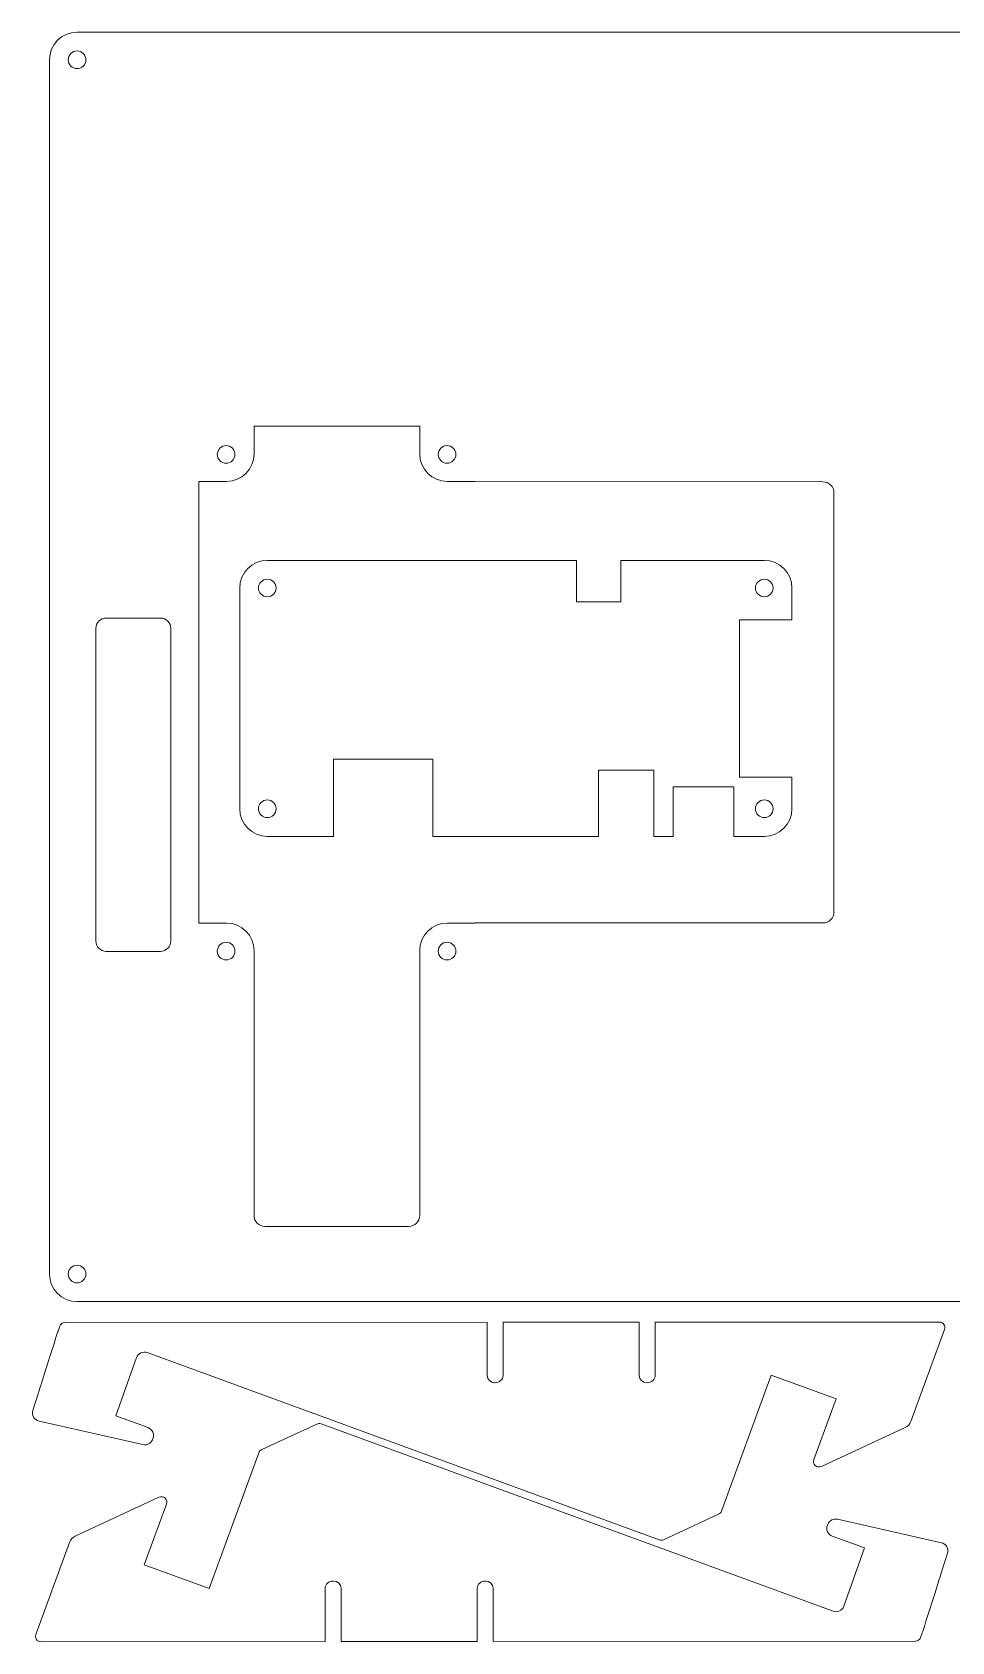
# Model space of a CAD drawing. Header units: millimetres. Extents: x -298 to 294, y -147 to 145.
# Drawn here: x -298.1 to -131.6, y -146.6 to 145 of the extents above; entities that cross this region are included whole.
import ezdxf

# ---------------------------------------------------------------- set-up
doc = ezdxf.new("R2010")
doc.units = ezdxf.units.MM
doc.header["$MEASUREMENT"] = 0
doc.layers.add('Layer 1', color=7, linetype='Continuous')

msp = doc.modelspace()

# ---------------------------------------------------------------- linework, layer by layer
at = {"layer": 'Layer 1', "color": 250, "lineweight": 9}
for points, knots in [([(-105, -79.9998), (-105, -79.9998), (-105, 139.9997), (-105, 139.9997), (-105, 139.9997), (-105, 142.77), (-107.2304, 145), (-110.0005, 145), (-110.0005, 145), (-110.0005, 145), (-289.9996, 145), (-289.9996, 145), (-289.9996, 145), (-292.7698, 145), (-295, 142.7701), (-295, 139.9998), (-295, 139.9998), (-295, 139.9998), (-295, -79.9998), (-295, -79.9998), (-295, -79.9998), (-295, -82.7703), (-292.7697, -84.9999), (-289.9995, -84.9999), (-289.9995, -84.9999), (-289.9995, -84.9999), (-110.0005, -84.9999), (-110.0005, -84.9999), (-110.0005, -84.9999), (-107.2304, -84.9999), (-105, -82.77), (-105, -79.9998)], [0, 0, 0, 0, 0.11111111, 0.11111111, 0.11111111, 0.11111111, 0.22222222, 0.22222222, 0.22222222, 0.22222222, 0.33333333, 0.33333333, 0.33333333, 0.33333333, 0.44444444, 0.44444444, 0.44444444, 0.44444444, 0.55555556, 0.55555556, 0.55555556, 0.55555556, 0.66666667, 0.66666667, 0.66666667, 0.66666667, 0.77777778, 0.77777778, 0.77777778, 0.77777778, 1, 1, 1, 1]), ([(-290.0003, 138.4001), (-289.5801, 138.4001), (-289.164, 138.5725), (-288.868, 138.8683), (-288.868, 138.8683), (-288.5721, 139.1654), (-288.4, 139.5813), (-288.4, 139.9997), (-288.4, 139.9997), (-288.4001, 140.4194), (-288.572, 140.8354), (-288.868, 141.1313), (-288.868, 141.1313), (-289.164, 141.4268), (-289.5801, 141.6001), (-290.0002, 141.6001), (-290.0002, 141.6001), (-290.4188, 141.6001), (-290.8349, 141.427), (-291.1309, 141.1313), (-291.1309, 141.1313), (-291.428, 140.8354), (-291.6, 140.4195), (-291.6, 139.9997), (-291.6, 139.9997), (-291.6, 139.5813), (-291.428, 139.1654), (-291.1309, 138.8683), (-291.1309, 138.8683), (-290.8349, 138.5723), (-290.4188, 138.4001), (-290.0003, 138.4001)], [0, 0, 0, 0, 0.11111111, 0.11111111, 0.11111111, 0.11111111, 0.22222222, 0.22222222, 0.22222222, 0.22222222, 0.33333333, 0.33333333, 0.33333333, 0.33333333, 0.44444444, 0.44444444, 0.44444444, 0.44444444, 0.55555556, 0.55555556, 0.55555556, 0.55555556, 0.66666667, 0.66666667, 0.66666667, 0.66666667, 0.77777778, 0.77777778, 0.77777778, 0.77777778, 1, 1, 1, 1]), ([(-152.9453, 15.8951), (-152.9453, 15.8951), (-152.9453, -14.4), (-152.9453, -14.4), (-152.9453, -14.4), (-152.9453, -15.5016), (-153.8437, -16.4), (-154.9453, -16.4), (-154.9453, -16.4), (-154.9453, -16.4), (-217.9453, -16.4), (-217.9453, -16.4), (-217.9453, -16.4), (-217.9453, -16.4), (-217.9453, -16.4042), (-217.9453, -16.4042), (-217.9453, -16.4042), (-217.9453, -16.4042), (-222.9453, -16.4042), (-222.9453, -16.4042), (-222.9453, -16.4042), (-225.6953, -16.4042), (-227.9453, -18.6543), (-227.9453, -21.4042), (-227.9453, -21.4042), (-227.9453, -21.4042), (-227.9453, -69.3834), (-227.9453, -69.3834), (-227.9453, -69.3834), (-227.9453, -70.485), (-228.8437, -71.3834), (-229.9453, -71.3834), (-229.9453, -71.3834), (-229.9453, -71.3834), (-255.9453, -71.3834), (-255.9453, -71.3834), (-255.9453, -71.3834), (-257.0469, -71.3834), (-257.9453, -70.485), (-257.9453, -69.3834), (-257.9453, -69.3834), (-257.9453, -69.3834), (-257.9453, -21.4042), (-257.9453, -21.4042), (-257.9453, -21.4042), (-257.9453, -18.6542), (-260.1953, -16.4042), (-262.9453, -16.4042), (-262.9453, -16.4042), (-262.9453, -16.4042), (-267.9453, -16.4042), (-267.9453, -16.4042), (-267.9453, -16.4042), (-267.9453, -16.4042), (-267.9453, 63.5958), (-267.9453, 63.5958), (-267.9453, 63.5958), (-267.9453, 63.5958), (-262.9453, 63.5958), (-262.9453, 63.5958), (-262.9453, 63.5958), (-260.1952, 63.5958), (-257.9453, 65.8458), (-257.9453, 68.5958), (-257.9453, 68.5958), (-257.9453, 68.5958), (-257.9453, 73.5958), (-257.9453, 73.5958), (-257.9453, 73.5958), (-257.9453, 73.5958), (-227.9453, 73.5958), (-227.9453, 73.5958), (-227.9453, 73.5958), (-227.9453, 73.5958), (-227.9453, 68.5958), (-227.9453, 68.5958), (-227.9453, 68.5958), (-227.9453, 65.8458), (-225.6954, 63.5958), (-222.9453, 63.5958), (-222.9453, 63.5958), (-222.9453, 63.5958), (-217.9453, 63.5958), (-217.9453, 63.5958), (-217.9453, 63.5958), (-217.9453, 63.5958), (-154.9355, 63.5428), (-154.9355, 63.5428), (-154.9355, 63.5428), (-153.8344, 63.5419), (-152.937, 62.6435), (-152.9372, 61.5424), (-152.9372, 61.5424), (-152.9372, 61.5424), (-152.9453, 15.8951), (-152.9453, 15.8951)], [0, 0, 0, 0, 0.04, 0.04, 0.04, 0.04, 0.08, 0.08, 0.08, 0.08, 0.12, 0.12, 0.12, 0.12, 0.16, 0.16, 0.16, 0.16, 0.2, 0.2, 0.2, 0.2, 0.24, 0.24, 0.24, 0.24, 0.28, 0.28, 0.28, 0.28, 0.32, 0.32, 0.32, 0.32, 0.36, 0.36, 0.36, 0.36, 0.4, 0.4, 0.4, 0.4, 0.44, 0.44, 0.44, 0.44, 0.48, 0.48, 0.48, 0.48, 0.52, 0.52, 0.52, 0.52, 0.56, 0.56, 0.56, 0.56, 0.6, 0.6, 0.6, 0.6, 0.64, 0.64, 0.64, 0.64, 0.68, 0.68, 0.68, 0.68, 0.72, 0.72, 0.72, 0.72, 0.76, 0.76, 0.76, 0.76, 0.8, 0.8, 0.8, 0.8, 0.84, 0.84, 0.84, 0.84, 0.88, 0.88, 0.88, 0.88, 0.92, 0.92, 0.92, 0.92, 1, 1, 1, 1]), ([(-261.4, 68.5005), (-261.4, 68.9192), (-261.5734, 69.3352), (-261.869, 69.6311), (-261.869, 69.6311), (-262.1646, 69.9269), (-262.5818, 70.1001), (-263.0002, 70.1001), (-263.0002, 70.1001), (-263.4182, 70.1), (-263.8355, 69.9269), (-264.1311, 69.6311), (-264.1311, 69.6311), (-264.4267, 69.3352), (-264.6, 68.9192), (-264.6, 68.5006), (-264.6, 68.5006), (-264.6, 68.0808), (-264.4269, 67.6649), (-264.1311, 67.369), (-264.1311, 67.369), (-263.8353, 67.0732), (-263.4185, 66.9001), (-263.0002, 66.9001), (-263.0002, 66.9001), (-262.5818, 66.9), (-262.1648, 67.0732), (-261.869, 67.369), (-261.869, 67.369), (-261.5732, 67.6648), (-261.4, 68.0809), (-261.4, 68.5005)], [0, 0, 0, 0, 0.11111111, 0.11111111, 0.11111111, 0.11111111, 0.22222222, 0.22222222, 0.22222222, 0.22222222, 0.33333333, 0.33333333, 0.33333333, 0.33333333, 0.44444444, 0.44444444, 0.44444444, 0.44444444, 0.55555556, 0.55555556, 0.55555556, 0.55555556, 0.66666667, 0.66666667, 0.66666667, 0.66666667, 0.77777778, 0.77777778, 0.77777778, 0.77777778, 1, 1, 1, 1]), ([(-221.4, 68.5005), (-221.4, 68.9192), (-221.5734, 69.3352), (-221.869, 69.631), (-221.869, 69.631), (-222.1646, 69.9268), (-222.5818, 70.1), (-223.0002, 70.1), (-223.0002, 70.1), (-223.4182, 70.1), (-223.8355, 69.9268), (-224.1311, 69.631), (-224.1311, 69.631), (-224.4267, 69.3352), (-224.6, 68.9192), (-224.6, 68.5006), (-224.6, 68.5006), (-224.6, 68.0808), (-224.4269, 67.6649), (-224.1311, 67.3691), (-224.1311, 67.3691), (-223.8353, 67.0733), (-223.4185, 66.9001), (-223.0002, 66.9001), (-223.0002, 66.9001), (-222.5818, 66.9), (-222.1648, 67.0733), (-221.869, 67.3691), (-221.869, 67.3691), (-221.5732, 67.6648), (-221.4, 68.0809), (-221.4, 68.5005)], [0, 0, 0, 0, 0.11111111, 0.11111111, 0.11111111, 0.11111111, 0.22222222, 0.22222222, 0.22222222, 0.22222222, 0.33333333, 0.33333333, 0.33333333, 0.33333333, 0.44444444, 0.44444444, 0.44444444, 0.44444444, 0.55555556, 0.55555556, 0.55555556, 0.55555556, 0.66666667, 0.66666667, 0.66666667, 0.66666667, 0.77777778, 0.77777778, 0.77777778, 0.77777778, 1, 1, 1, 1]), ([(-255.5467, 49.2959), (-255.5467, 49.2959), (-199.5467, 49.2959), (-199.5467, 49.2959), (-199.5467, 49.2959), (-199.5467, 49.2959), (-199.5467, 41.7959), (-199.5467, 41.7959), (-199.5467, 41.7959), (-199.5467, 41.7959), (-191.5467, 41.7959), (-191.5467, 41.7959), (-191.5467, 41.7959), (-191.5467, 41.7959), (-191.5467, 49.2959), (-191.5467, 49.2959), (-191.5467, 49.2959), (-191.5467, 49.2959), (-165.5467, 49.2959), (-165.5467, 49.2959), (-165.5467, 49.2959), (-162.7967, 49.2959), (-160.5467, 47.0459), (-160.5467, 44.2959), (-160.5467, 44.2959), (-160.5467, 44.2959), (-160.5467, 38.5459), (-160.5467, 38.5459), (-160.5467, 38.5459), (-160.5467, 38.5459), (-170.0467, 38.5459), (-170.0467, 38.5459), (-170.0467, 38.5459), (-170.0467, 38.5459), (-170.0467, 10.0459), (-170.0467, 10.0459), (-170.0467, 10.0459), (-170.0467, 10.0459), (-160.5467, 10.0459), (-160.5467, 10.0459), (-160.5467, 10.0459), (-160.5467, 10.0459), (-160.5467, 4.296), (-160.5467, 4.296), (-160.5467, 4.296), (-160.5467, 1.546), (-162.7967, -0.7041), (-165.5467, -0.7041), (-165.5467, -0.7041), (-165.5467, -0.7041), (-171.0467, -0.7041), (-171.0467, -0.7041), (-171.0467, -0.7041), (-171.0467, -0.7041), (-171.0467, 8.2959), (-171.0467, 8.2959), (-171.0467, 8.2959), (-171.0467, 8.2959), (-182.0467, 8.2959), (-182.0467, 8.2959), (-182.0467, 8.2959), (-182.0467, 8.2959), (-182.0467, -0.7041), (-182.0467, -0.7041), (-182.0467, -0.7041), (-182.0467, -0.7041), (-185.5467, -0.7041), (-185.5467, -0.7041), (-185.5467, -0.7041), (-185.5467, -0.7041), (-185.5467, 11.2959), (-185.5467, 11.2959), (-185.5467, 11.2959), (-185.5467, 11.2959), (-195.5467, 11.2959), (-195.5467, 11.2959), (-195.5467, 11.2959), (-195.5467, 11.2959), (-195.5467, -0.7041), (-195.5467, -0.7041), (-195.5467, -0.7041), (-195.5467, -0.7041), (-225.5467, -0.7041), (-225.5467, -0.7041), (-225.5467, -0.7041), (-225.5467, -0.7041), (-225.5467, 13.2959), (-225.5467, 13.2959), (-225.5467, 13.2959), (-225.5467, 13.2959), (-243.5467, 13.2959), (-243.5467, 13.2959), (-243.5467, 13.2959), (-243.5467, 13.2959), (-243.5467, -0.7041), (-243.5467, -0.7041), (-243.5467, -0.7041), (-243.5467, -0.7041), (-255.5467, -0.7041), (-255.5467, -0.7041), (-255.5467, -0.7041), (-258.2967, -0.7041), (-260.5467, 1.546), (-260.5467, 4.296), (-260.5467, 4.296), (-260.5467, 4.296), (-260.5467, 44.2959), (-260.5467, 44.2959), (-260.5467, 44.2959), (-260.5467, 47.0459), (-258.2967, 49.2959), (-255.5467, 49.2959)], [0, 0, 0, 0, 0.03448276, 0.03448276, 0.03448276, 0.03448276, 0.06896552, 0.06896552, 0.06896552, 0.06896552, 0.10344828, 0.10344828, 0.10344828, 0.10344828, 0.13793103, 0.13793103, 0.13793103, 0.13793103, 0.17241379, 0.17241379, 0.17241379, 0.17241379, 0.20689655, 0.20689655, 0.20689655, 0.20689655, 0.24137931, 0.24137931, 0.24137931, 0.24137931, 0.27586207, 0.27586207, 0.27586207, 0.27586207, 0.31034483, 0.31034483, 0.31034483, 0.31034483, 0.34482759, 0.34482759, 0.34482759, 0.34482759, 0.37931034, 0.37931034, 0.37931034, 0.37931034, 0.4137931, 0.4137931, 0.4137931, 0.4137931, 0.44827586, 0.44827586, 0.44827586, 0.44827586, 0.48275862, 0.48275862, 0.48275862, 0.48275862, 0.51724138, 0.51724138, 0.51724138, 0.51724138, 0.55172414, 0.55172414, 0.55172414, 0.55172414, 0.5862069, 0.5862069, 0.5862069, 0.5862069, 0.62068966, 0.62068966, 0.62068966, 0.62068966, 0.65517241, 0.65517241, 0.65517241, 0.65517241, 0.68965517, 0.68965517, 0.68965517, 0.68965517, 0.72413793, 0.72413793, 0.72413793, 0.72413793, 0.75862069, 0.75862069, 0.75862069, 0.75862069, 0.79310345, 0.79310345, 0.79310345, 0.79310345, 0.82758621, 0.82758621, 0.82758621, 0.82758621, 0.86206897, 0.86206897, 0.86206897, 0.86206897, 0.89655172, 0.89655172, 0.89655172, 0.89655172, 0.93103448, 0.93103448, 0.93103448, 0.93103448, 1, 1, 1, 1]), ([(-255.5467, 45.8959), (-254.663, 45.8959), (-253.9467, 45.1796), (-253.9467, 44.2959), (-253.9467, 44.2959), (-253.9467, 43.4122), (-254.663, 42.6959), (-255.5467, 42.6959), (-255.5467, 42.6959), (-256.4304, 42.6959), (-257.1467, 43.4122), (-257.1467, 44.2959), (-257.1467, 44.2959), (-257.1467, 45.1796), (-256.4304, 45.8959), (-255.5467, 45.8959)], [0, 0, 0, 0, 0.2, 0.2, 0.2, 0.2, 0.4, 0.4, 0.4, 0.4, 0.6, 0.6, 0.6, 0.6, 1, 1, 1, 1]), ([(-165.5467, 45.8959), (-164.663, 45.8959), (-163.9467, 45.1796), (-163.9467, 44.2959), (-163.9467, 44.2959), (-163.9467, 43.4122), (-164.663, 42.6959), (-165.5467, 42.6959), (-165.5467, 42.6959), (-166.4304, 42.6959), (-167.1467, 43.4122), (-167.1467, 44.2959), (-167.1467, 44.2959), (-167.1467, 45.1796), (-166.4304, 45.8959), (-165.5467, 45.8959)], [0, 0, 0, 0, 0.2, 0.2, 0.2, 0.2, 0.4, 0.4, 0.4, 0.4, 0.6, 0.6, 0.6, 0.6, 1, 1, 1, 1]), ([(-284.7075, 38.8508), (-284.7075, 38.8508), (-274.9162, 38.8508), (-274.9162, 38.8508), (-274.9162, 38.8508), (-273.8713, 38.8508), (-273.0162, 37.9957), (-273.0162, 36.9508), (-273.0162, 36.9508), (-273.0162, 36.9508), (-273.0162, -19.6401), (-273.0162, -19.6401), (-273.0162, -19.6401), (-273.0162, -20.685), (-273.8713, -21.5401), (-274.9162, -21.5401), (-274.9162, -21.5401), (-274.9162, -21.5401), (-284.7075, -21.5401), (-284.7075, -21.5401), (-284.7075, -21.5401), (-285.7524, -21.5401), (-286.6075, -20.685), (-286.6075, -19.6401), (-286.6075, -19.6401), (-286.6075, -19.6401), (-286.6075, 36.9508), (-286.6075, 36.9508), (-286.6075, 36.9508), (-286.6075, 37.9957), (-285.7524, 38.8508), (-284.7075, 38.8508)], [0, 0, 0, 0, 0.11111111, 0.11111111, 0.11111111, 0.11111111, 0.22222222, 0.22222222, 0.22222222, 0.22222222, 0.33333333, 0.33333333, 0.33333333, 0.33333333, 0.44444444, 0.44444444, 0.44444444, 0.44444444, 0.55555556, 0.55555556, 0.55555556, 0.55555556, 0.66666667, 0.66666667, 0.66666667, 0.66666667, 0.77777778, 0.77777778, 0.77777778, 0.77777778, 1, 1, 1, 1]), ([(-255.5467, 5.8959), (-254.663, 5.8959), (-253.9467, 5.1796), (-253.9467, 4.2959), (-253.9467, 4.2959), (-253.9467, 3.4122), (-254.663, 2.6959), (-255.5467, 2.6959), (-255.5467, 2.6959), (-256.4304, 2.6959), (-257.1467, 3.4122), (-257.1467, 4.2959), (-257.1467, 4.2959), (-257.1467, 5.1796), (-256.4304, 5.8959), (-255.5467, 5.8959)], [0, 0, 0, 0, 0.2, 0.2, 0.2, 0.2, 0.4, 0.4, 0.4, 0.4, 0.6, 0.6, 0.6, 0.6, 1, 1, 1, 1]), ([(-165.5467, 5.8959), (-164.663, 5.8959), (-163.9467, 5.1796), (-163.9467, 4.2959), (-163.9467, 4.2959), (-163.9467, 3.4122), (-164.663, 2.6959), (-165.5467, 2.6959), (-165.5467, 2.6959), (-166.4304, 2.6959), (-167.1467, 3.4122), (-167.1467, 4.2959), (-167.1467, 4.2959), (-167.1467, 5.1796), (-166.4304, 5.8959), (-165.5467, 5.8959)], [0, 0, 0, 0, 0.2, 0.2, 0.2, 0.2, 0.4, 0.4, 0.4, 0.4, 0.6, 0.6, 0.6, 0.6, 1, 1, 1, 1]), ([(-261.4, -21.4995), (-261.4, -21.0808), (-261.5734, -20.6648), (-261.869, -20.369), (-261.869, -20.369), (-262.1646, -20.0732), (-262.5818, -19.9), (-263.0002, -19.9), (-263.0002, -19.9), (-263.4182, -19.9), (-263.8355, -20.0732), (-264.1311, -20.369), (-264.1311, -20.369), (-264.4267, -20.6648), (-264.6, -21.0808), (-264.6, -21.4994), (-264.6, -21.4994), (-264.6, -21.9192), (-264.4269, -22.3351), (-264.1311, -22.6309), (-264.1311, -22.6309), (-263.8353, -22.9267), (-263.4185, -23.0999), (-263.0002, -23.0999), (-263.0002, -23.0999), (-262.5818, -23.1), (-262.1648, -22.9267), (-261.869, -22.6309), (-261.869, -22.6309), (-261.5732, -22.3352), (-261.4, -21.9191), (-261.4, -21.4995)], [0, 0, 0, 0, 0.11111111, 0.11111111, 0.11111111, 0.11111111, 0.22222222, 0.22222222, 0.22222222, 0.22222222, 0.33333333, 0.33333333, 0.33333333, 0.33333333, 0.44444444, 0.44444444, 0.44444444, 0.44444444, 0.55555556, 0.55555556, 0.55555556, 0.55555556, 0.66666667, 0.66666667, 0.66666667, 0.66666667, 0.77777778, 0.77777778, 0.77777778, 0.77777778, 1, 1, 1, 1]), ([(-221.4, -21.4995), (-221.4, -21.0808), (-221.5734, -20.6648), (-221.869, -20.369), (-221.869, -20.369), (-222.1646, -20.0732), (-222.5818, -19.9), (-223.0002, -19.9), (-223.0002, -19.9), (-223.4182, -19.9), (-223.8355, -20.0732), (-224.1311, -20.369), (-224.1311, -20.369), (-224.4267, -20.6648), (-224.6, -21.0808), (-224.6, -21.4994), (-224.6, -21.4994), (-224.6, -21.9192), (-224.4269, -22.3351), (-224.1311, -22.6309), (-224.1311, -22.6309), (-223.8353, -22.9267), (-223.4185, -23.0999), (-223.0002, -23.0999), (-223.0002, -23.0999), (-222.5818, -23.1), (-222.1648, -22.9267), (-221.869, -22.6309), (-221.869, -22.6309), (-221.5732, -22.3352), (-221.4, -21.9191), (-221.4, -21.4995)], [0, 0, 0, 0, 0.11111111, 0.11111111, 0.11111111, 0.11111111, 0.22222222, 0.22222222, 0.22222222, 0.22222222, 0.33333333, 0.33333333, 0.33333333, 0.33333333, 0.44444444, 0.44444444, 0.44444444, 0.44444444, 0.55555556, 0.55555556, 0.55555556, 0.55555556, 0.66666667, 0.66666667, 0.66666667, 0.66666667, 0.77777778, 0.77777778, 0.77777778, 0.77777778, 1, 1, 1, 1]), ([(-290.0003, -81.5999), (-289.5801, -81.5999), (-289.164, -81.4266), (-288.868, -81.1309), (-288.868, -81.1309), (-288.5721, -80.8349), (-288.4, -80.4179), (-288.4, -79.9996), (-288.4, -79.9996), (-288.4001, -79.5815), (-288.572, -79.1643), (-288.868, -78.8687), (-288.868, -78.8687), (-289.164, -78.573), (-289.5801, -78.3999), (-290.0002, -78.3999), (-290.0002, -78.3999), (-290.4188, -78.3999), (-290.8349, -78.5729), (-291.1309, -78.8687), (-291.1309, -78.8687), (-291.428, -79.1644), (-291.6, -79.5813), (-291.6, -79.9996), (-291.6, -79.9996), (-291.6, -80.4181), (-291.428, -80.8349), (-291.1309, -81.1309), (-291.1309, -81.1309), (-290.8349, -81.4267), (-290.4188, -81.5999), (-290.0003, -81.5999)], [0, 0, 0, 0, 0.11111111, 0.11111111, 0.11111111, 0.11111111, 0.22222222, 0.22222222, 0.22222222, 0.22222222, 0.33333333, 0.33333333, 0.33333333, 0.33333333, 0.44444444, 0.44444444, 0.44444444, 0.44444444, 0.55555556, 0.55555556, 0.55555556, 0.55555556, 0.66666667, 0.66666667, 0.66666667, 0.66666667, 0.77777778, 0.77777778, 0.77777778, 0.77777778, 1, 1, 1, 1]), ([(-278.0627, -110.9008), (-278.0627, -110.9008), (-296.8909, -106.6368), (-296.8909, -106.6368), (-296.8909, -106.6368), (-297.3143, -106.5409), (-297.6426, -106.2988), (-297.8593, -105.9226), (-297.8593, -105.9226), (-298.076, -105.5464), (-298.1208, -105.1409), (-297.9913, -104.7265), (-297.9913, -104.7265), (-297.9913, -104.7265), (-296.7487, -100.749), (-296.7487, -100.749), (-296.7487, -100.749), (-296.7487, -100.749), (-293.6344, -90.8615), (-293.4451, -90.3443), (-293.4451, -90.3443), (-293.4451, -90.3443), (-293.1181, -89.4507), (-293.1181, -89.4507), (-293.1181, -89.4507), (-292.9719, -89.0511), (-292.6108, -88.7974), (-292.1854, -88.7945), (-292.1854, -88.7945), (-292.1854, -88.7945), (-292.1709, -88.7944), (-292.1709, -88.7944), (-292.1709, -88.7944), (-292.1709, -88.7944), (-215.7244, -88.7459), (-215.7244, -88.7459), (-215.7244, -88.7459), (-215.7244, -88.7459), (-215.7244, -98.3994), (-215.7244, -98.3994), (-215.7244, -98.3994), (-215.7244, -99.115), (-215.0914, -99.6987), (-214.3757, -99.6994), (-214.3757, -99.6994), (-214.3757, -99.6994), (-214.2855, -99.6995), (-214.2855, -99.6995), (-214.2855, -99.6995), (-213.5691, -99.7002), (-212.8358, -99.1157), (-212.8358, -98.3993), (-212.8358, -98.3993), (-212.8358, -98.3993), (-212.8373, -88.744), (-212.8373, -88.744), (-212.8373, -88.744), (-212.8373, -88.744), (-188.1785, -88.7284), (-188.1785, -88.7284), (-188.1785, -88.7284), (-188.1785, -88.7284), (-188.1786, -98.3987), (-188.1786, -98.3987), (-188.1786, -98.3987), (-188.1786, -99.1145), (-187.545, -99.6987), (-186.8291, -99.6987), (-186.8291, -99.6987), (-186.8291, -99.6987), (-186.74, -99.6987), (-186.74, -99.6987), (-186.74, -99.6987), (-186.0239, -99.6987), (-185.291, -99.108), (-185.2909, -98.3919), (-185.2909, -98.3919), (-185.2909, -98.3919), (-185.2898, -88.7261), (-185.2898, -88.7261), (-185.2898, -88.7261), (-185.2898, -88.7261), (-133.8371, -88.6939), (-133.8371, -88.6939), (-133.8371, -88.6939), (-133.5001, -88.6937), (-133.2102, -88.8448), (-133.017, -89.1208), (-133.017, -89.1208), (-132.8238, -89.3968), (-132.7816, -89.7211), (-132.8973, -90.0376), (-132.8973, -90.0376), (-132.8973, -90.0376), (-138.9939, -106.6971), (-138.9939, -106.6971), (-138.9939, -106.6971), (-139.1829, -107.2143), (-139.5303, -107.592), (-140.0299, -107.8239), (-140.0299, -107.8239), (-140.0299, -107.8239), (-155.2161, -114.8729), (-155.2161, -114.8729), (-155.2161, -114.8729), (-155.5908, -115.0469), (-156.0099, -114.9816), (-156.314, -114.7019), (-156.314, -114.7019), (-156.618, -114.4223), (-156.7182, -114.0102), (-156.5762, -113.6222), (-156.5762, -113.6222), (-156.5762, -113.6222), (-152.5494, -102.6185), (-152.5494, -102.6185), (-152.5494, -102.6185), (-152.5494, -102.6185), (-164.288, -98.3227), (-164.288, -98.3227), (-164.288, -98.3227), (-164.288, -98.3227), (-173.2977, -122.9433), (-173.2977, -122.9433), (-173.2977, -122.9433), (-173.3922, -123.2018), (-173.5658, -123.3907), (-173.8157, -123.5067), (-173.8157, -123.5067), (-173.8157, -123.5067), (-183.7994, -128.1407), (-183.7994, -128.1407), (-183.7994, -128.1407), (-184.0491, -128.2566), (-184.3054, -128.2674), (-184.564, -128.1728), (-184.564, -128.1728), (-184.564, -128.1728), (-277.2856, -94.2416), (-277.2856, -94.2416), (-277.2856, -94.2416), (-277.6759, -94.0987), (-278.0631, -94.1159), (-278.4393, -94.2927), (-278.4393, -94.2927), (-278.8155, -94.4696), (-279.0757, -94.7568), (-279.2147, -95.1485), (-279.2147, -95.1485), (-279.2147, -95.1485), (-282.9663, -105.7191), (-282.9663, -105.7191), (-282.9663, -105.7191), (-282.9663, -105.7191), (-277.1427, -107.8376), (-277.1427, -107.8376), (-277.1427, -107.8376), (-276.7427, -107.9822), (-276.4517, -108.254), (-276.2801, -108.6432), (-276.2801, -108.6432), (-276.1086, -109.0323), (-276.1042, -109.4305), (-276.2673, -109.8233), (-276.2673, -109.8233), (-276.2673, -109.8233), (-276.3461, -110.013), (-276.3461, -110.013), (-276.3461, -110.013), (-276.6284, -110.693), (-277.3446, -111.0634), (-278.0627, -110.9008)], [0, 0, 0, 0, 0.02272727, 0.02272727, 0.02272727, 0.02272727, 0.04545455, 0.04545455, 0.04545455, 0.04545455, 0.06818182, 0.06818182, 0.06818182, 0.06818182, 0.09090909, 0.09090909, 0.09090909, 0.09090909, 0.11363636, 0.11363636, 0.11363636, 0.11363636, 0.13636364, 0.13636364, 0.13636364, 0.13636364, 0.15909091, 0.15909091, 0.15909091, 0.15909091, 0.18181818, 0.18181818, 0.18181818, 0.18181818, 0.20454545, 0.20454545, 0.20454545, 0.20454545, 0.22727273, 0.22727273, 0.22727273, 0.22727273, 0.25, 0.25, 0.25, 0.25, 0.27272727, 0.27272727, 0.27272727, 0.27272727, 0.29545455, 0.29545455, 0.29545455, 0.29545455, 0.31818182, 0.31818182, 0.31818182, 0.31818182, 0.34090909, 0.34090909, 0.34090909, 0.34090909, 0.36363636, 0.36363636, 0.36363636, 0.36363636, 0.38636364, 0.38636364, 0.38636364, 0.38636364, 0.40909091, 0.40909091, 0.40909091, 0.40909091, 0.43181818, 0.43181818, 0.43181818, 0.43181818, 0.45454545, 0.45454545, 0.45454545, 0.45454545, 0.47727273, 0.47727273, 0.47727273, 0.47727273, 0.5, 0.5, 0.5, 0.5, 0.52272727, 0.52272727, 0.52272727, 0.52272727, 0.54545455, 0.54545455, 0.54545455, 0.54545455, 0.56818182, 0.56818182, 0.56818182, 0.56818182, 0.59090909, 0.59090909, 0.59090909, 0.59090909, 0.61363636, 0.61363636, 0.61363636, 0.61363636, 0.63636364, 0.63636364, 0.63636364, 0.63636364, 0.65909091, 0.65909091, 0.65909091, 0.65909091, 0.68181818, 0.68181818, 0.68181818, 0.68181818, 0.70454545, 0.70454545, 0.70454545, 0.70454545, 0.72727273, 0.72727273, 0.72727273, 0.72727273, 0.75, 0.75, 0.75, 0.75, 0.77272727, 0.77272727, 0.77272727, 0.77272727, 0.79545455, 0.79545455, 0.79545455, 0.79545455, 0.81818182, 0.81818182, 0.81818182, 0.81818182, 0.84090909, 0.84090909, 0.84090909, 0.84090909, 0.86363636, 0.86363636, 0.86363636, 0.86363636, 0.88636364, 0.88636364, 0.88636364, 0.88636364, 0.90909091, 0.90909091, 0.90909091, 0.90909091, 0.93181818, 0.93181818, 0.93181818, 0.93181818, 0.95454545, 0.95454545, 0.95454545, 0.95454545, 1, 1, 1, 1]), ([(-152.3179, -124.4295), (-152.3179, -124.4295), (-133.4897, -128.6935), (-133.4897, -128.6935), (-133.4897, -128.6935), (-133.0663, -128.7894), (-132.738, -129.0315), (-132.5213, -129.4077), (-132.5213, -129.4077), (-132.3046, -129.7839), (-132.2598, -130.1894), (-132.3893, -130.6038), (-132.3893, -130.6038), (-132.3893, -130.6038), (-133.6319, -134.5813), (-133.6319, -134.5813), (-133.6319, -134.5813), (-133.6319, -134.5813), (-136.7462, -144.4688), (-136.9355, -144.986), (-136.9355, -144.986), (-136.9355, -144.986), (-137.2625, -145.8796), (-137.2625, -145.8796), (-137.2625, -145.8796), (-137.4087, -146.2792), (-137.7698, -146.5329), (-138.1952, -146.5358), (-138.1952, -146.5358), (-138.1952, -146.5358), (-138.2097, -146.5359), (-138.2097, -146.5359), (-138.2097, -146.5359), (-138.2097, -146.5359), (-214.6562, -146.5844), (-214.6562, -146.5844), (-214.6562, -146.5844), (-214.6562, -146.5844), (-214.6562, -136.9309), (-214.6562, -136.9309), (-214.6562, -136.9309), (-214.6562, -136.2153), (-215.2892, -135.6316), (-216.0049, -135.6309), (-216.0049, -135.6309), (-216.0049, -135.6309), (-216.0951, -135.6308), (-216.0951, -135.6308), (-216.0951, -135.6308), (-216.8115, -135.6301), (-217.5448, -136.2146), (-217.5448, -136.931), (-217.5448, -136.931), (-217.5448, -136.931), (-217.5433, -146.5863), (-217.5433, -146.5863), (-217.5433, -146.5863), (-217.5433, -146.5863), (-242.2021, -146.6019), (-242.2021, -146.6019), (-242.2021, -146.6019), (-242.2021, -146.6019), (-242.202, -136.9316), (-242.202, -136.9316), (-242.202, -136.9316), (-242.202, -136.2158), (-242.8356, -135.6316), (-243.5515, -135.6316), (-243.5515, -135.6316), (-243.5515, -135.6316), (-243.6406, -135.6316), (-243.6406, -135.6316), (-243.6406, -135.6316), (-244.3567, -135.6316), (-245.0896, -136.2223), (-245.0897, -136.9384), (-245.0897, -136.9384), (-245.0897, -136.9384), (-245.0908, -146.6042), (-245.0908, -146.6042), (-245.0908, -146.6042), (-245.0908, -146.6042), (-296.5435, -146.6364), (-296.5435, -146.6364), (-296.5435, -146.6364), (-296.8805, -146.6366), (-297.1704, -146.4855), (-297.3636, -146.2095), (-297.3636, -146.2095), (-297.5568, -145.9335), (-297.599, -145.6092), (-297.4833, -145.2927), (-297.4833, -145.2927), (-297.4833, -145.2927), (-291.3867, -128.6332), (-291.3867, -128.6332), (-291.3867, -128.6332), (-291.1977, -128.116), (-290.8503, -127.7383), (-290.3507, -127.5064), (-290.3507, -127.5064), (-290.3507, -127.5064), (-275.1645, -120.4574), (-275.1645, -120.4574), (-275.1645, -120.4574), (-274.7898, -120.2834), (-274.3707, -120.3487), (-274.0666, -120.6284), (-274.0666, -120.6284), (-273.7626, -120.908), (-273.6624, -121.3201), (-273.8044, -121.7081), (-273.8044, -121.7081), (-273.8044, -121.7081), (-277.8312, -132.7118), (-277.8312, -132.7118), (-277.8312, -132.7118), (-277.8312, -132.7118), (-266.0926, -137.0076), (-266.0926, -137.0076), (-266.0926, -137.0076), (-266.0926, -137.0076), (-257.0829, -112.387), (-257.0829, -112.387), (-257.0829, -112.387), (-256.9884, -112.1285), (-256.8148, -111.9396), (-256.5649, -111.8236), (-256.5649, -111.8236), (-256.5649, -111.8236), (-246.5812, -107.1896), (-246.5812, -107.1896), (-246.5812, -107.1896), (-246.3315, -107.0737), (-246.0752, -107.0629), (-245.8166, -107.1575), (-245.8166, -107.1575), (-245.8166, -107.1575), (-153.095, -141.0887), (-153.095, -141.0887), (-153.095, -141.0887), (-152.7047, -141.2316), (-152.3175, -141.2144), (-151.9413, -141.0376), (-151.9413, -141.0376), (-151.5651, -140.8607), (-151.3049, -140.5735), (-151.1659, -140.1818), (-151.1659, -140.1818), (-151.1659, -140.1818), (-147.4143, -129.6112), (-147.4143, -129.6112), (-147.4143, -129.6112), (-147.4143, -129.6112), (-153.2379, -127.4927), (-153.2379, -127.4927), (-153.2379, -127.4927), (-153.6379, -127.3481), (-153.9289, -127.0763), (-154.1005, -126.6871), (-154.1005, -126.6871), (-154.272, -126.298), (-154.2764, -125.8998), (-154.1133, -125.507), (-154.1133, -125.507), (-154.1133, -125.507), (-154.0345, -125.3173), (-154.0345, -125.3173), (-154.0345, -125.3173), (-153.7522, -124.6373), (-153.036, -124.2669), (-152.3179, -124.4295)], [0, 0, 0, 0, 0.02272727, 0.02272727, 0.02272727, 0.02272727, 0.04545455, 0.04545455, 0.04545455, 0.04545455, 0.06818182, 0.06818182, 0.06818182, 0.06818182, 0.09090909, 0.09090909, 0.09090909, 0.09090909, 0.11363636, 0.11363636, 0.11363636, 0.11363636, 0.13636364, 0.13636364, 0.13636364, 0.13636364, 0.15909091, 0.15909091, 0.15909091, 0.15909091, 0.18181818, 0.18181818, 0.18181818, 0.18181818, 0.20454545, 0.20454545, 0.20454545, 0.20454545, 0.22727273, 0.22727273, 0.22727273, 0.22727273, 0.25, 0.25, 0.25, 0.25, 0.27272727, 0.27272727, 0.27272727, 0.27272727, 0.29545455, 0.29545455, 0.29545455, 0.29545455, 0.31818182, 0.31818182, 0.31818182, 0.31818182, 0.34090909, 0.34090909, 0.34090909, 0.34090909, 0.36363636, 0.36363636, 0.36363636, 0.36363636, 0.38636364, 0.38636364, 0.38636364, 0.38636364, 0.40909091, 0.40909091, 0.40909091, 0.40909091, 0.43181818, 0.43181818, 0.43181818, 0.43181818, 0.45454545, 0.45454545, 0.45454545, 0.45454545, 0.47727273, 0.47727273, 0.47727273, 0.47727273, 0.5, 0.5, 0.5, 0.5, 0.52272727, 0.52272727, 0.52272727, 0.52272727, 0.54545455, 0.54545455, 0.54545455, 0.54545455, 0.56818182, 0.56818182, 0.56818182, 0.56818182, 0.59090909, 0.59090909, 0.59090909, 0.59090909, 0.61363636, 0.61363636, 0.61363636, 0.61363636, 0.63636364, 0.63636364, 0.63636364, 0.63636364, 0.65909091, 0.65909091, 0.65909091, 0.65909091, 0.68181818, 0.68181818, 0.68181818, 0.68181818, 0.70454545, 0.70454545, 0.70454545, 0.70454545, 0.72727273, 0.72727273, 0.72727273, 0.72727273, 0.75, 0.75, 0.75, 0.75, 0.77272727, 0.77272727, 0.77272727, 0.77272727, 0.79545455, 0.79545455, 0.79545455, 0.79545455, 0.81818182, 0.81818182, 0.81818182, 0.81818182, 0.84090909, 0.84090909, 0.84090909, 0.84090909, 0.86363636, 0.86363636, 0.86363636, 0.86363636, 0.88636364, 0.88636364, 0.88636364, 0.88636364, 0.90909091, 0.90909091, 0.90909091, 0.90909091, 0.93181818, 0.93181818, 0.93181818, 0.93181818, 0.95454545, 0.95454545, 0.95454545, 0.95454545, 1, 1, 1, 1])]:
    msp.add_open_spline(points, degree=3, knots=knots, dxfattribs=at)

doc.saveas('drawing.dxf')
